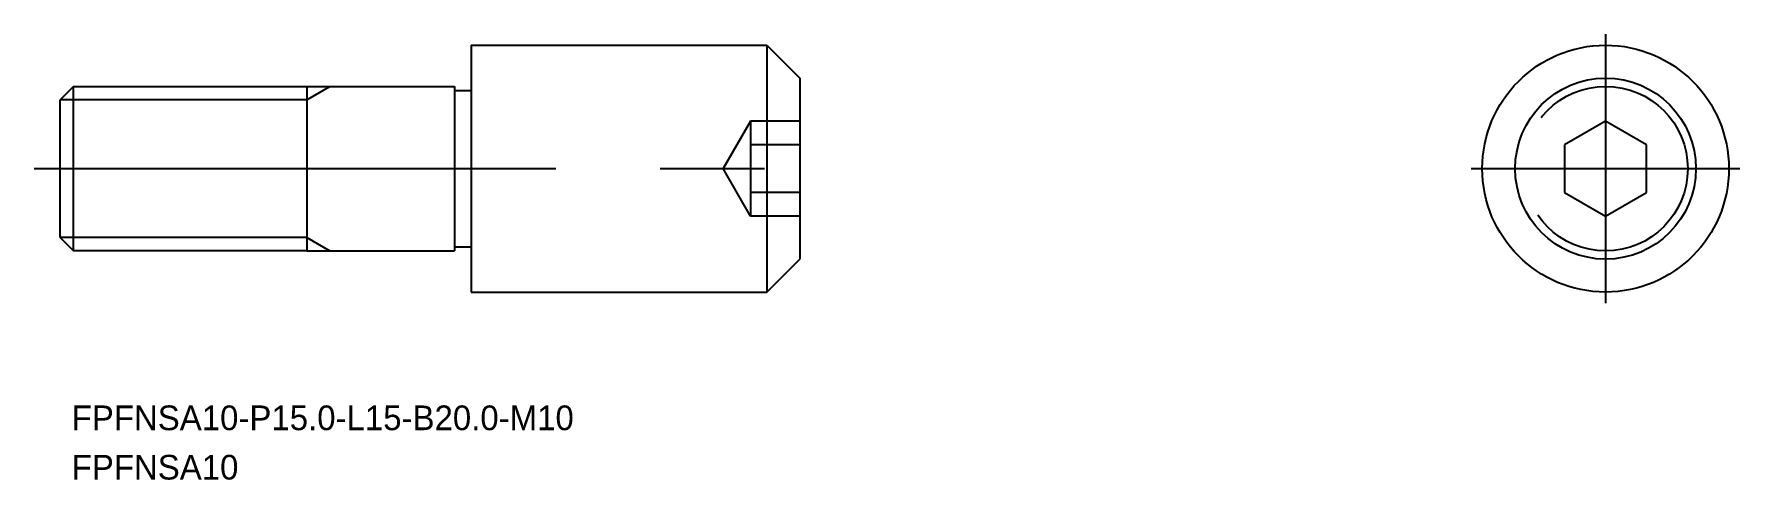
# Model space of a CAD drawing. Extents: x -1222 to -1118, y -357 to -330.
import ezdxf

# ---------------------------------------------------------------- set-up
doc = ezdxf.new("R2010")
doc.units = 0
doc.linetypes.add('CENTER', pattern=[50.8, 31.75, -6.35, 6.35, -6.35])
doc.linetypes.add('DASHED', pattern=[19.05, 12.7, -6.35])
doc.layers.get('0').update_dxf_attribs({"linetype": 'CONTINUOUS'})
doc.layers.add('CENTER', color=1, linetype='CENTER')

msp = doc.modelspace()

# ---------------------------------------------------------------- linework, layer by layer
at = {"color": 7, "linetype": 'CONTINUOUS'}
for p, q in [((-1195.11, -331.07), (-1177.11, -331.07)), ((-1177.11, -331.07), (-1175.11, -333.07)), ((-1175.11, -333.07), (-1175.11, -344.07)), ((-1219.3, -333.57), (-1220.11, -334.39)), ((-1219.3, -333.57), (-1205.11, -333.57)), ((-1219.3, -343.57), (-1219.3, -333.57)), ((-1205.11, -333.57), (-1205.11, -343.57)), ((-1205.11, -333.57), (-1196.11, -333.57)), ((-1196.11, -333.57), (-1196.11, -343.57)), ((-1196.11, -333.82), (-1195.11, -333.82)), ((-1220.11, -342.76), (-1220.11, -334.39)), ((-1126.09, -335.69), (-1128.59, -337.13)), ((-1123.59, -337.13), (-1126.09, -335.69)), ((-1128.59, -337.13), (-1128.59, -340.02)), ((-1123.59, -340.02), (-1123.59, -337.13)), ((-1128.59, -340.02), (-1126.09, -341.46)), ((-1126.09, -341.46), (-1123.59, -340.02)), ((-1220.11, -342.76), (-1219.3, -343.57)), ((-1196.11, -343.32), (-1195.11, -343.32)), ((-1205.11, -343.57), (-1219.3, -343.57)), ((-1205.11, -343.57), (-1196.11, -343.57)), ((-1177.11, -346.07), (-1175.11, -344.07)), ((-1195.11, -346.07), (-1177.11, -346.07))]:
    msp.add_line(p, q, dxfattribs=at)
for p, q in [((-1195.11, -331.07), (-1195.11, -346.07)), ((-1177.11, -331.07), (-1177.11, -346.07))]:
    msp.add_line(p, q)
at = {"color": 3, "linetype": 'CONTINUOUS'}
for p, q in [((-1205.11, -334.39), (-1203.71, -333.57)), ((-1205.11, -334.39), (-1220.11, -334.39)), ((-1205.11, -342.76), (-1220.11, -342.76)), ((-1205.11, -342.76), (-1203.71, -343.57))]:
    msp.add_line(p, q, dxfattribs=at)
at = {"color": 3, "linetype": 'DASHED'}
for p, q in [((-1178.11, -335.69), (-1179.78, -338.57)), ((-1178.11, -335.69), (-1178.11, -341.46)), ((-1175.11, -335.69), (-1178.11, -335.69)), ((-1175.11, -337.13), (-1178.11, -337.13)), ((-1178.11, -341.46), (-1179.78, -338.57)), ((-1175.11, -340.02), (-1178.11, -340.02)), ((-1175.11, -341.46), (-1178.11, -341.46))]:
    msp.add_line(p, q, dxfattribs=at)
msp.add_circle((-1126.09, -338.57), 7.5)
at = {"linetype": 'CONTINUOUS'}
msp.add_circle((-1126.09, -338.57), 5.5, dxfattribs=at)
at = {"color": 3, "linetype": 'DASHED'}
msp.add_circle((-1126.09, -338.57), 5, dxfattribs=at)
at = {"layer": 'CENTER', "color": 1, "linetype": 'CENTER'}
for p, q in [((-1126.09, -330.4), (-1126.09, -346.75)), ((-1221.7, -338.57), (-1172.71, -338.57)), ((-1134.27, -338.57), (-1117.92, -338.57))]:
    msp.add_line(p, q, dxfattribs=at)

# ---------------------------------------------------------------- texts
for s, p in [('FPFNSA10-P15.0-L15-B20.0-M10', (-1219.41, -354.46)), ('FPFNSA10', (-1219.41, -357.46))]:
    msp.add_text(s, height=1.5).set_placement(p)

doc.saveas('drawing.dxf')
